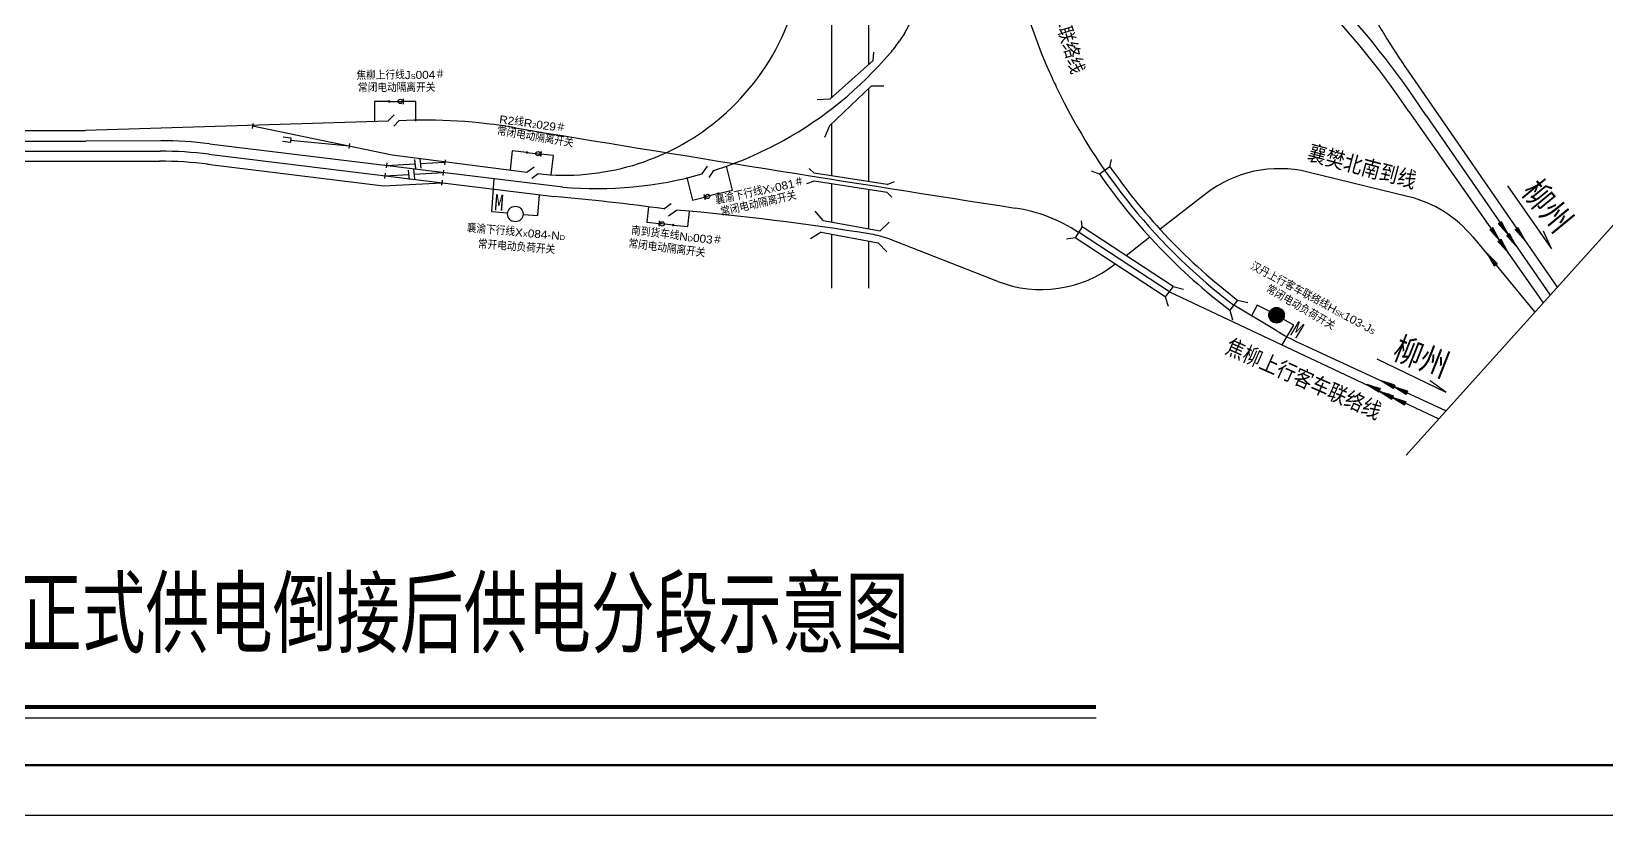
# Model space of a CAD drawing. Extents: x 3783 to 6106, y -2935 to -2515.
# Drawn here: x 4392.1 to 4704.1, y -2934.7 to -2779.4 of the extents above; entities that cross this region are included whole.
import ezdxf
from ezdxf.enums import TextEntityAlignment as Align

# ---------------------------------------------------------------- set-up
doc = ezdxf.new("R2010")
doc.units = 0
doc.header["$MEASUREMENT"] = 0
doc.linetypes.add('DASHED', pattern=[0.75, 0.5, -0.25])
doc.layers.get('0').update_dxf_attribs({"linetype": 'CONTINUOUS'})
for name, color, linetype in [('E_既有线路', 3, 'CONTINUOUS'), ('LAYER1', 1, 'CONTINUOUS'), ('TEXT', 1, 'CONTINUOUS'), ('ZC_站场', 7, 'CONTINUOUS'), ('初期', 1, 'CONTINUOUS'), ('预留线', 82, 'DASHED')]:
    doc.layers.add(name, color=color, linetype=linetype)
doc.styles.add('JCWHZ', font='SimSun.ttf', dxfattribs={"width": 0.7})
doc.styles.add('pyf', font='rs9.shx', dxfattribs={"width": 0.7, "height": 1.2, "bigfont": 'hztxt.shx'})
doc.styles.get("Standard").update_dxf_attribs({"font": 'SimSun.ttf', "width": 0.8, "height": 2.5})

msp = doc.modelspace()

# ---------------------------------------------------------------- hatches: boundary and pattern name
h = msp.add_hatch()
h.set_pattern_fill('ANSI38', color=1, scale=0.158523, angle=-136.4516, style=0)
h.set_pattern_definition([(349.962, (4683.365839, -2817.816275), (0.00345383, 0.01951202), []), (79.962, (4683.365839, -2817.816275), (-0.01260436, 0.04247786), [0.04953835, -0.029723])])
h.paths.add_polyline_path([(4684.59, -2819.57), (4683.29, -2817.09), (4682.71, -2817.49)])
h = msp.add_hatch()
h.set_pattern_fill('ANSI38', color=1, scale=0.158523, angle=-136.4516, style=0)
h.set_pattern_definition([(349.962, (4684.994401, -2820.151747), (0.00345383, 0.01951202), []), (79.962, (4684.994401, -2820.151747), (-0.01260436, 0.04247786), [0.04953835, -0.029723])])
h.paths.add_polyline_path([(4686.22, -2821.91), (4684.91, -2819.42), (4684.34, -2819.83)])
at = {"ltscale": 0.5}
h = msp.add_hatch(color=2, dxfattribs=at)
edge = h.paths.add_edge_path()
edge.add_arc((4638.73, -2835.59), 1.54, 0, 360)
h = msp.add_hatch()
h.set_pattern_fill('ANSI38', color=256, scale=0.158523, angle=73.6497, style=0)
h.set_pattern_definition([(200.0634, (4658.532521, -2850.172795), (0.00679785, -0.01861282), []), (290.0634, (4658.532521, -2850.172795), (0.03220852, -0.03042778), [0.04953835, -0.029723])])
h.paths.add_polyline_path([(4656.59, -2849.27), (4658.97, -2850.76), (4659.26, -2850.13)])
h = msp.add_hatch()
h.set_pattern_fill('ANSI38', color=256, scale=0.158523, angle=73.6497, style=0)
h.set_pattern_definition([(200.0634, (4661.126185, -2851.593153), (0.00679785, -0.01861282), []), (290.0634, (4661.126185, -2851.593153), (0.03220852, -0.03042778), [0.04953835, -0.029723])])
h.paths.add_polyline_path([(4659.19, -2850.69), (4661.56, -2852.18), (4661.86, -2851.55)])
h = msp.add_hatch()
h.set_pattern_fill('ANSI38', color=256, scale=0.158523, angle=73.6497, style=0)
h.set_pattern_definition([(200.0634, (4663.644361, -2852.774752), (0.00679785, -0.01861282), []), (290.0634, (4663.644361, -2852.774752), (0.03220852, -0.03042778), [0.04953835, -0.029723])])
h.paths.add_polyline_path([(4661.7, -2851.87), (4664.08, -2853.36), (4664.37, -2852.73)])
at = {"layer": 'ZC_站场'}
h = msp.add_hatch(dxfattribs=at)
h.set_pattern_fill('ANSI38', color=1, scale=0.158523, angle=-136.4516, style=0)
h.set_pattern_definition([(349.962, (4686.689951, -2818.980428), (0.00345383, 0.01951202), []), (79.962, (4686.689951, -2818.980428), (-0.01260436, 0.04247786), [0.04953835, -0.029723])])
h.paths.add_polyline_path([(4687.92, -2820.73), (4686.61, -2818.25), (4686.04, -2818.66)])
h = msp.add_hatch(dxfattribs=at)
h.set_pattern_fill('ANSI38', color=1, scale=0.158523, angle=73.6497, style=0)
h.set_pattern_definition([(200.0634, (4661.442998, -2849.47546), (0.00679785, -0.01861282), []), (290.0634, (4661.442998, -2849.47546), (0.03220852, -0.03042778), [0.04953835, -0.029723])])
h.paths.add_polyline_path([(4659.5, -2848.57), (4661.88, -2850.06), (4662.17, -2849.43)])
h = msp.add_hatch(dxfattribs=at)
h.set_pattern_fill('ANSI38', color=1, scale=0.158523, angle=73.6497, style=0)
h.set_pattern_definition([(200.0634, (4663.961174, -2850.65706), (0.00679785, -0.01861282), []), (290.0634, (4663.961174, -2850.65706), (0.03220852, -0.03042778), [0.04953835, -0.029723])])
h.paths.add_polyline_path([(4662.02, -2849.75), (4664.4, -2851.25), (4664.69, -2850.61)])
at = {"layer": '初期'}
h = msp.add_hatch(dxfattribs=at)
h.set_pattern_fill('ANSI38', color=1, scale=0.158523, angle=-136.4516, style=0)
h.set_pattern_definition([(349.962, (4681.670289, -2818.987594), (0.00345383, 0.01951202), []), (79.962, (4681.670289, -2818.987594), (-0.01260436, 0.04247786), [0.04953835, -0.029723])])
h.paths.add_polyline_path([(4682.9, -2820.74), (4681.59, -2818.26), (4681.02, -2818.66)])
h = msp.add_hatch(dxfattribs=at)
h.set_pattern_fill('ANSI38', color=1, scale=0.158523, angle=-136.4516, style=0)
h.set_pattern_definition([(349.962, (4683.298851, -2821.323066), (0.00345383, 0.01951202), []), (79.962, (4683.298851, -2821.323066), (-0.01260436, 0.04247786), [0.04953835, -0.029723])])
h.paths.add_polyline_path([(4684.52, -2823.08), (4683.22, -2820.6), (4682.64, -2821)])
h = msp.add_hatch(dxfattribs=at)
h.set_pattern_fill('ANSI38', color=1, scale=0.158523, angle=46.1217, style=0)
h.set_pattern_definition([(172.5353, (4681.749944, -2825.059757), (-0.0025743, -0.0196474), []), (262.5353, (4681.749944, -2825.059757), (0.0144988, -0.04186912), [0.04953835, -0.029723])])
h.paths.add_polyline_path([(4680.45, -2823.36), (4681.86, -2825.78), (4682.42, -2825.36)])

# ---------------------------------------------------------------- linework, layer by layer
at = {"color": 0, "ltscale": 0.5}
msp.add_line((4664.39, -2863.33), (4750.05, -2768.09), dxfattribs=at)
for p, q in [((4550.24, -2792.78), (4558.82, -2785.14)), ((4550.18, -2798.04), (4558.51, -2790.13)), ((4435.96, -2797.57), (4435.83, -2798.6)), ((4455.15, -2801.55), (4455.01, -2802.58)), ((4462.2, -2807.44), (4462.07, -2808.47)), ((4462.52, -2805.38), (4462.39, -2806.41)), ((4473.75, -2806.85), (4473.62, -2807.88)), ((4474.07, -2804.79), (4473.94, -2805.82)), ((4473.49, -2808.8), (4473.36, -2809.83)), ((4684.51, -2809.95), (4693.21, -2822.42)), ((4548.95, -2816.81), (4560.25, -2818.87)), ((4548.53, -2819.14), (4559.82, -2821.23)), ((4693.21, -2822.42), (4691.61, -2818.96)), ((4658.59, -2844.19), (4672.27, -2850.85)), ((4656.59, -2849.27), (4658.97, -2850.76)), ((4656.59, -2849.27), (4659.11, -2850.44)), ((4658.97, -2850.76), (4659.26, -2850.13)), ((4659.19, -2850.69), (4661.56, -2852.18)), ((4659.19, -2850.69), (4661.71, -2851.86)), ((4672.27, -2850.85), (4669.18, -2848.61)), ((4661.56, -2852.18), (4661.86, -2851.55)), ((4664.37, -2852.73), (4661.7, -2851.87)), ((4661.7, -2851.87), (4664.08, -2853.36)), ((4664.08, -2853.36), (4664.37, -2852.73)), ((4316.59, -2915.34), (4602.98, -2915.34))]:
    msp.add_line(p, q)
at = {"color": 40}
for p, q in [((4460.07, -2793.24), (4460.07, -2797.15)), ((4463, -2793.24), (4460.07, -2793.24)), ((4463, -2793.24), (4465.78, -2793.24)), ((4468.25, -2793.24), (4465.78, -2793.24)), ((4468.25, -2797.15), (4468.25, -2793.24)), ((4462.74, -2797.14), (4463.99, -2795.87)), ((4463.92, -2798.13), (4464.98, -2797.04)), ((4487.37, -2803.03), (4486.96, -2806.81)), ((4490.28, -2803.35), (4487.37, -2803.03)), ((4490.28, -2803.35), (4493.04, -2803.65)), ((4495.51, -2803.92), (4493.04, -2803.65)), ((4495.09, -2807.77), (4495.51, -2803.92)), ((4490.27, -2807.24), (4491.72, -2806.2)), ((4524.96, -2807.6), (4526.01, -2806.05)), ((4526.35, -2808.32), (4527.31, -2806.89)), ((4531, -2810.79), (4529.78, -2806.05)), ((4547.15, -2807.44), (4546.18, -2806.49)), ((4561.64, -2809.66), (4547.15, -2807.44)), ((4603.67, -2807.61), (4602.12, -2807.02)), ((4605.75, -2806.16), (4603.67, -2807.61)), ((4605.75, -2806.16), (4606.02, -2804.71)), ((4483.3, -2815.12), (4483.8, -2808.52)), ((4491.27, -2808.41), (4492.51, -2807.52)), ((4521.94, -2808.32), (4523.06, -2812.78)), ((4547.15, -2809.04), (4545.63, -2809.54)), ((4561.64, -2811.26), (4547.15, -2809.04)), ((4561.64, -2809.66), (4563.1, -2809.12)), ((4492.41, -2815.85), (4492.74, -2811.71)), ((4517.39, -2814.51), (4518.86, -2813.45)), ((4523.06, -2812.78), (4525.46, -2812.18)), ((4528.16, -2811.5), (4525.46, -2812.18)), ((4528.16, -2811.5), (4531, -2810.79)), ((4561.64, -2811.26), (4562.54, -2812.17)), ((4486.44, -2815.37), (4483.3, -2815.12)), ((4489.51, -2815.65), (4492.41, -2815.85)), ((4514.33, -2814.1), (4514.01, -2817.15)), ((4518.29, -2815.91), (4519.89, -2814.76)), ((4522.15, -2818.04), (4522.48, -2815.02)), ((4600.23, -2818.1), (4600.08, -2816.86)), ((4514.01, -2817.15), (4516.48, -2817.42)), ((4519.24, -2817.72), (4516.48, -2817.42)), ((4519.24, -2817.72), (4522.15, -2818.04)), ((4600.23, -2818.1), (4598.84, -2820.22)), ((4618.25, -2829.9), (4600.23, -2818.1)), ((4598.84, -2820.22), (4597.14, -2820.53)), ((4616.71, -2831.93), (4598.84, -2820.22)), ((4618.25, -2829.9), (4616.71, -2831.92)), ((4616.71, -2831.92), (4617.24, -2833.81)), ((4618.25, -2829.9), (4620.31, -2830.39)), ((4631.02, -2832.57), (4629.49, -2834.59)), ((4629.49, -2834.59), (4630.02, -2836.48)), ((4631.02, -2832.57), (4633.08, -2833.06)), ((4634.91, -2833.6), (4633.75, -2835.68)), ((4637.39, -2834.84), (4634.91, -2833.6)), ((4639.86, -2841.45), (4642.15, -2837.53)), ((4642.15, -2837.53), (4640.07, -2836.36))]:
    msp.add_line(p, q, dxfattribs=at)
at = {"color": 5}
for p, q in [((4302.22, -2803.09), (4417.6, -2803.09)), ((4427.25, -2803.69), (4495.67, -2812.07)), ((4296.6, -2805.09), (4417.6, -2805.09)), ((4427.01, -2805.69), (4461.84, -2809.95)), ((4664.91, -2812.11), (4644.94, -2807.23)), ((4461.84, -2809.95), (4473.42, -2809.35)), ((4462.13, -2807.96), (4466.86, -2807.69)), ((4624.7, -2811.55), (4615.67, -2818.56)), ((4583.51, -2828.88), (4561.96, -2820.47)), ((4613.66, -2820.12), (4608.93, -2823.8)), ((4677.6, -2820.06), (4689.91, -2834.96))]:
    msp.add_line(p, q, dxfattribs=at)
at = {"color": 0}
for p, q in [((4466.77, -2806.83), (4466.96, -2808.67)), ((4467.82, -2806.71), (4468.01, -2808.55)), ((4468, -2804.71), (4468.19, -2806.55)), ((4469.05, -2804.59), (4469.23, -2806.43))]:
    msp.add_line(p, q, dxfattribs=at)
at = {"color": 1}
for p, q in [((4682.71, -2817.49), (4684.59, -2819.57)), ((4684.59, -2819.57), (4683.29, -2817.09))]:
    msp.add_line(p, q, dxfattribs=at)
at = {"color": 5, "lineweight": 50}
msp.add_line((5829.12, -2924.69), (3791.21, -2924.69), dxfattribs=at)
at = {"color": 7}
msp.add_line((5829.12, -2934.69), (3782.66, -2934.69), dxfattribs=at)
at = {"color": 40, "const_width": 0.25}
for points in [[(4462.87, -2793.24, 1), (4463.12, -2793.24, 1)], [(4490.15, -2803.33, 1), (4490.4, -2803.36, 1)], [(4528.28, -2811.47, 1), (4528.04, -2811.53, 1)], [(4519.37, -2817.73, 1), (4519.12, -2817.71, 1)]]:
    msp.add_lwpolyline(points, format="xyb", close=True, dxfattribs=at)
at = {"color": 40, "const_width": 0.3}
for points in [[(4465.78, -2792.7), (4465.78, -2793.78)], [(4493.1, -2803.11), (4492.99, -2804.19)], [(4525.6, -2812.7), (4525.33, -2811.65)], [(4516.42, -2817.95), (4516.53, -2816.88)]]:
    msp.add_lwpolyline(points, dxfattribs=at)
at = {"color": 1, "const_width": 0.839}
msp.add_lwpolyline([(4316.58, -2913.2), (4602.98, -2913.2)], dxfattribs=at)
at = {"color": 40}
for centre, radius in [((4465.18, -2793.23), 0.427), ((4492.45, -2803.58), 0.427), ((4526.04, -2812.04), 0.427), ((4487.97, -2815.54), 1.54), ((4517.07, -2817.49), 0.427), ((4638.73, -2835.59), 1.54)]:
    msp.add_circle(centre, radius, dxfattribs=at)
at = {"color": 5}
for centre, radius, start, end in [((4417.73, -2878.11), 75.02, 82.7095, 90.0989), ((4417.6, -2880.1), 75.02, 82.7095, 90.0989), ((4639.29, -2830.33), 23.78, 76.2661, 127.8425), ((4457.7, -3248.12), 437.7, 82.1613, 85.0228), ((4659.27, -2835.21), 23.78, 39.5727, 76.2661), ((4474.56, -3337.62), 524.83, 80.8035, 85.0455), ((4556.19, -2835.23), 15.85, 68.686, 81.8494), ((4592.15, -2806.72), 23.78, 248.686, 307.8425)]:
    msp.add_arc(centre, radius, start, end, dxfattribs=at)
at = {"color": 40}
for radius in [117.22, 119.75]:
    msp.add_arc((4702.04, -2739.32), radius, 214.766, 232.7067, dxfattribs=at)
at = {"layer": 'E_既有线路', "color": 32}
for p, q in [((4550.56, -2774.17), (4550.56, -2780.39)), ((4557.92, -2775.74), (4557.92, -2785.94)), ((4550.56, -2780.39), (4550.56, -2792.49)), ((4557.92, -2790.69), (4557.92, -2803.17)), ((4550.56, -2797.68), (4550.56, -2803.17)), ((4550.56, -2803.17), (4550.56, -2807.96)), ((4557.92, -2803.17), (4557.92, -2809.09)), ((4550.56, -2809.57), (4550.56, -2814.31)), ((4557.92, -2810.69), (4557.92, -2815.67)), ((4550.56, -2814.31), (4550.56, -2817.11)), ((4557.92, -2815.67), (4557.92, -2818.44)), ((4550.56, -2819.52), (4550.56, -2830.25)), ((4557.92, -2820.88), (4557.92, -2830.25))]:
    msp.add_line(p, q, dxfattribs=at)
at = {"layer": 'E_既有线路'}
for p, q in [((4558.82, -2785.14), (4558.95, -2783.47)), ((4558.51, -2790.13), (4560.97, -2790.15)), ((4550.24, -2792.78), (4547.78, -2792.89)), ((4550.18, -2798.04), (4549.2, -2800.39)), ((4548.95, -2816.81), (4547.35, -2814.94)), ((4548.53, -2819.14), (4546.42, -2820.42)), ((4560.25, -2818.87), (4562.03, -2817.16)), ((4683.29, -2817.09), (4682.71, -2817.49)), ((4684.59, -2819.57), (4683, -2817.29)), ((4559.82, -2821.23), (4561.52, -2823.02))]:
    msp.add_line(p, q, dxfattribs=at)
at = {"layer": 'LAYER1', "color": 6, "linetype": 'ByBlock'}
for p, q in [((4462.76, -2797.12), (4402.86, -2798.97)), ((4435.9, -2798.08), (4463.56, -2803.82)), ((4286.15, -2798.96), (4402.76, -2798.96)), ((4443.41, -2801.37), (4441.85, -2801.15)), ((4441.98, -2800.25), (4443.54, -2800.47)), ((4443.54, -2800.47), (4443.41, -2801.37)), ((4443.47, -2800.92), (4455.08, -2802.06)), ((4463.56, -2803.82), (4490.27, -2807.24)), ((4469.14, -2805.52), (4474.02, -2805.24)), ((4492.51, -2807.52), (4493.57, -2807.66)), ((4617.55, -2830.96), (4599.54, -2819.16)), ((4617.55, -2830.96), (4670.9, -2856.09)), ((4638.68, -2838.64), (4630.25, -2833.58)), ((4643.21, -2841.04), (4672.33, -2854.5))]:
    msp.add_line(p, q, dxfattribs=at)
for centre, radius, start, end in [((4702.04, -2739.32), 118.48, 170.6434, 202.951), ((4497.74, -2760.29), 47.55, 310.7866, 336.3339), ((4497.74, -2760.29), 47.55, 336.3339, 339.6455), ((4702.04, -2739.32), 118.48, 203.8861, 205.5055), ((4702.04, -2739.32), 118.48, 205.5055, 232.7067), ((4469.96, -2904.43), 107.49, 80.344, 92.6592), ((4497.74, -2760.29), 47.55, 264.9749, 310.7866), ((6119.8, 7060.15), 9992.76, 260.601536, 261.17625), ((4582.16, -2845.68), 31.7, 56.7607, 81.2927), ((4663.17, -2797.87), 47.56, 239.0034, 245.1835)]:
    msp.add_arc(centre, radius, start, end, dxfattribs=at)
at = {"layer": 'ZC_站场', "color": 3}
msp.add_line((4565.02, -2779.77), (4564.06, -2781.23), dxfattribs=at)
at = {"layer": 'ZC_站场', "color": 1}
for p, q in [((4592.94, -2785.52), (4593.71, -2787.3)), ((4686.61, -2818.25), (4686.04, -2818.66)), ((4686.04, -2818.66), (4687.92, -2820.73)), ((4687.92, -2820.73), (4686.32, -2818.45)), ((4687.92, -2820.73), (4686.61, -2818.25)), ((4606.81, -2825.44), (4606.74, -2825.5)), ((4662.17, -2849.43), (4659.5, -2848.57)), ((4659.5, -2848.57), (4661.88, -2850.06)), ((4659.5, -2848.57), (4662.03, -2849.75)), ((4661.88, -2850.06), (4662.17, -2849.43)), ((4662.02, -2849.75), (4664.4, -2851.25)), ((4664.69, -2850.61), (4662.02, -2849.75)), ((4664.4, -2851.25), (4664.69, -2850.61))]:
    msp.add_line(p, q, dxfattribs=at)
at = {"layer": 'ZC_站场', "color": 51}
for p, q in [((4664.96, -2795.24), (4691.52, -2833.16)), ((4668.34, -2795.99), (4692.94, -2831.59))]:
    msp.add_line(p, q, dxfattribs=at)
at = {"layer": 'ZC_站场', "color": 15}
for p, q in [((4286.44, -2801.08), (4402.92, -2801.08)), ((4417.73, -2801.03), (4402.92, -2801.08)), ((4427.38, -2801.62), (4497.38, -2810.18)), ((4462.46, -2805.9), (4468.09, -2805.58)), ((4467.91, -2807.63), (4473.69, -2807.3))]:
    msp.add_line(p, q, dxfattribs=at)
for centre, radius, start, end in [((4458.98, -2719.9), 121.78, 330.5527, 357.2226), ((4504.2, -2734.38), 76.11, 298.9661, 319.6651), ((4417.73, -2880.29), 79.26, 83.0081, 90), ((4504.2, -2734.38), 76.11, 287.6773, 298.9661), ((4504.2, -2734.38), 76.11, 264.863, 285.8326)]:
    msp.add_arc(centre, radius, start, end, dxfattribs=at)
at = {"layer": 'ZC_站场', "color": 51}
for centre, radius, start, end in [((4535.11, -2881.96), 156.14, 33.7347, 48.754), ((4532.3, -2884.46), 162.28, 33.0353, 44.1984)]:
    msp.add_arc(centre, radius, start, end, dxfattribs=at)
at = {"layer": 'ZC_站场', "color": 3}
msp.add_arc((4549.05, -2771.78), 17.73, 317.8777, 327.8036, dxfattribs=at)
at = {"layer": '初期', "color": 1}
for p, q in [((4664.78, -2787.21), (4694.35, -2830.02)), ((4681.59, -2818.26), (4681.02, -2818.66)), ((4681.02, -2818.66), (4682.9, -2820.74)), ((4682.9, -2820.74), (4681.3, -2818.46)), ((4682.9, -2820.74), (4681.59, -2818.26)), ((4683.22, -2820.6), (4682.64, -2821)), ((4682.64, -2821), (4684.52, -2823.08)), ((4684.52, -2823.08), (4682.93, -2820.8)), ((4684.52, -2823.08), (4683.22, -2820.6)), ((4682.42, -2825.36), (4680.45, -2823.36)), ((4680.45, -2823.36), (4681.86, -2825.78)), ((4680.45, -2823.36), (4682.14, -2825.57)), ((4681.86, -2825.78), (4682.42, -2825.36))]:
    msp.add_line(p, q, dxfattribs=at)
msp.add_arc((4795.21, -2697.11), 158.52, 202.0671, 214.6375, dxfattribs=at)
at = {"layer": '预留线'}
for p, q in [((4659.26, -2850.13), (4656.59, -2849.27)), ((4661.86, -2851.55), (4659.19, -2850.69))]:
    msp.add_line(p, q, dxfattribs=at)

# ---------------------------------------------------------------- texts
at = {"width": 0.85}
for s, height, rotation, p in [('襄樊汉丹上行客车联络线', 2.7477, 287.1837, (4587.86, -2754.51)), ('襄樊北南到线', 3.17, 344.8661, (4644.64, -2804.74)), ('柳州', 4.756, 309.4814, (4687.11, -2811.19)), ('焦柳上行客车联络线', 3.17, 336.2253, (4628.34, -2842.95)), ('柳州', 4.756, 338.606, (4661.47, -2844.01))]:
    msp.add_text(s, height=height, rotation=rotation, dxfattribs=at).set_placement(p)
at = {"style": 'pyf', "width": 1.1}
for s, rotation, p in [('常闭电动隔离开关 ', 0.2657, (4464.81, -2791.35)), ('常闭电动隔离开关 ', 350.5804, (4492.11, -2801.15)), ('常闭电动隔离开关 ', 12.9113, (4536.63, -2814.24)), ('常开电动负荷开关 ', 355.744, (4488.47, -2822.91)), ('常闭电动隔离开关 ', 352.7978, (4518.21, -2823.21))]:
    msp.add_text(s, height=1.585, rotation=rotation, dxfattribs=at).set_placement(p, align=Align.CENTER)
at = {"color": 40, "width": 0.85}
for rotation, p in [(355.6498, (4483.72, -2814.78)), (328.7695, (4641.26, -2839.35))]:
    msp.add_text('M', height=3.17, rotation=rotation, dxfattribs=at).set_placement(p)
at = {"color": 7, "style": 'pyf', "width": 1.1}
msp.add_text('常闭电动负荷开关', height=1.585, rotation=329.8236, dxfattribs=at).set_placement((4636.46, -2830.89))
at = {"char_height": 1.585, "width": 29.0931, "attachment_point": 1, "style": 'pyf'}
for s, insert, rotation in [('{\\W1.1; 焦柳上行线J\\H0.6309x;S\\H1.585x;004＃}', (4455.83, -2787.39), 0.8905), ('{\\W1.1; R2线R\\H0.6309x;2\\H1.585x;029＃}', (4484.28, -2795.87), 352.1292), ('{\\W1.1; 襄渝下行线X\\H0.6309x;X\\H1.585x;081＃}', (4526.8, -2812.33), 12.6609), ('{\\W1.1; 襄渝下行线X\\H0.6309x;X\\H1.585x;084-N\\H0.6309x;D}', (4477.78, -2817.49), 355.2598), ('{\\W1.1;南到货车线N\\H0.6309x;D\\H1.585x;003＃}', (4511.01, -2818.05), 353.5706), ('{\\W1.1; 汉丹上行客车联络线H\\H0.6309x;SK\\H1.585x;103-J\\H0.6309x;S}', (4633.56, -2824.7), 331.9304)]:
    msp.add_mtext(s, dxfattribs=dict(at, insert=insert, rotation=rotation))
at = {"layer": 'TEXT', "color": 0, "style": 'JCWHZ', "width": 0.7}
msp.add_text('襄樊枢纽正式供电倒接后供电分段示意图', height=13.2, dxfattribs=at).set_placement((4339.09, -2901.08))

doc.saveas('drawing.dxf')
